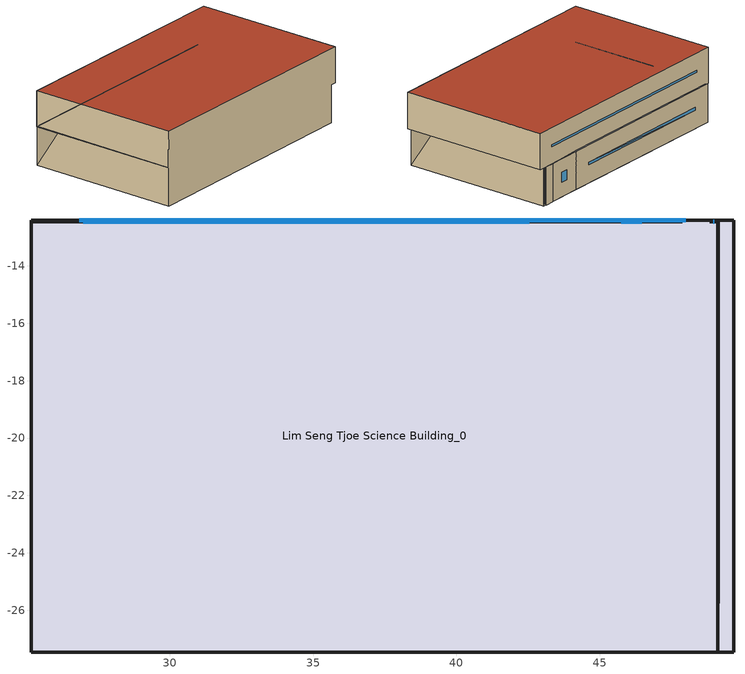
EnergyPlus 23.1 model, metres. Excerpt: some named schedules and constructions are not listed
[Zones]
Lim Seng Tjoe Science Building_0
 floor outside (90.1-2019 Nonresidential CZ 0 Exterior Floor (Mass)): 48.83,-12.4,4.33 49.66,-12.4,4.33 49.66,-27.46,4.33 49.12,-27.46,4.33 48.83,-12.46,4.4; 25.18,-12.46 47.86,-12.46 47.86,-12.4 48.82,-12.4 48.82,-12.46 49.11,-12.46 49.11,-27.46 25.18,-27.46 z0.6; 25.19,-12.46,4.45 25.18,-27.46,4.38 25.18,-12.4,4.38 48.83,-12.4,4.33 47.87,-12.4,4.34 44.33,-12.46,4.41
 wall outside (90.1-2019 Nonresidential CZ 0 Exterior Wall (Mass)): 25.18,-12.4 25.18,-27.46 z4.38:7.93; 49.66,-27.46,4.33 49.66,-12.4,4.33 49.67,-12.4,7.88 49.67,-27.46,7.88; 49.66,-12.4,4.33 25.18,-12.4,4.38 25.18,-12.4,7.93 49.67,-12.4,7.88; 44.32,-12.46,0.6 25.18,-12.46,0.6 25.19,-12.46,4.45 44.33,-12.46,4.41; 47.86,-12.46,0.6 44.32,-12.46,0.6 44.33,-12.46,4.41 47.87,-12.46,4.4; 47.86,-12.4,0.6 47.86,-12.46,0.6 47.87,-12.46,4.4; 48.82,-12.4,0.6 47.86,-12.4,0.6 47.87,-12.4,4.34 48.83,-12.4,4.33; 48.82,-12.46,0.6 48.82,-12.4,0.6 48.83,-12.4,4.33; 49.11,-12.46,0.6 48.82,-12.46,0.6 48.83,-12.46,4.4 49.12,-12.46,4.4; 49.11,-27.46,0.6 49.11,-12.46,0.6 49.12,-12.46,4.4 49.12,-24.08,5.81; 25.18,-12.46,0.6 25.18,-27.46,0.6 25.19,-27.46,4.38 25.19,-15.74,5.85; 25.18,-27.46,0.6 49.11,-27.46,0.6 49.12,-27.46,4.33 49.66,-27.46,4.33 49.67,-27.46,7.88 25.18,-27.46,7.93 25.18,-27.46,4.38 25.19,-27.46,4.38
 window (DoublePaneLoEe2): 46.45,-12.46 45.75,-12.46 z2.02:2.98; 47.99,-12.4,6.01 26.85,-12.4,6.05 26.85,-12.4,6.26 47.99,-12.4,6.21; 42.53,-12.46,2.61 26.98,-12.46,2.4 26.98,-12.46,2.65; 42.53,-12.46,2.4 26.98,-12.46,2.4 42.53,-12.46,2.61; 48.97,-12.46,0.74 48.96,-12.46,0.74 48.97,-12.46,4.26 48.98,-12.46,4.26
 roof outside (90.1-2019 Nonresidential CZ 0 Exterior Roof (Mass)): 49.67,-27.46,7.88 49.67,-12.4,7.88 25.18,-12.4,7.93 25.18,-27.46,7.93
[Schedule:Day:Hourly]
4154c431-9968-4083-9f16-63208e6c2e1e: Fraction, 0, 1, 1, 1, 1, 1, 1, 0, 0, 0, 1, 1, 1, 1, 1, 1, 1, 1, 0, 0, 0, 0, 0, 0
be1a6049-bedf-442a-be83-53152a57227c: Fraction, 1, 0, 1, 1, 1, 1, 1, 1, 0, 0, 0, 1, 1, 1, 1, 1, 0, 0, 0, 0, 0, 0, 0, 0
076d0379-917d-4633-8269-473604153793: Fraction, 0, 1, 1, 1, 1, 1, 1, 1, 0, 0, 1, 0, 0, 0, 1, 0, 0, 0, 0, 0, 1, 1, 1, 1
409a3d11-b410-4eaf-a7bc-2e3acf16af7d: Fraction, 1, 1, 1, 0, 1, 0, 0, 0, 0, 0, 0, 0, 1, 1, 1, 1, 0, 1, 0, 0, 0, 0, 0, 0
ac454c5d-fd85-42c2-8cc9-60b5f511aef5: Fraction, 0, 0, 0, 0, 0, 0, 1, 1, 0, 0, 0, 1, 1, 0, 0, 0, 0, 0, 0, 0, 0, 0, 0, 0
7d78909c-e53f-4906-8ca6-b565267605b3: Fraction, 0, 1, 1, 1, 1, 1, 0, 1, 1, 1, 1, 0, 0, 0, 0, 0, 0, 0, 0, 0, 0, 0, 0, 0
[Schedule:Week:Daily]
CoolAvail_Lim Seng Tjoe Science Building_0_33: be1a6049-bedf-442a-be83-53152a57227c, 076d0379-917d-4633-8269-473604153793, 409a3d11-b410-4eaf-a7bc-2e3acf16af7d, ac454c5d-fd85-42c2-8cc9-60b5f511aef5, 7d78909c-e53f-4906-8ca6-b565267605b3, 4154c431-9968-4083-9f16-63208e6c2e1e, 377d78f2-5d09-4519-a344-437b632bed66, be1a6049-bedf-442a-be83-53152a57227c, be1a6049-bedf-442a-be83-53152a57227c, be1a6049-bedf-442a-be83-53152a57227c, be1a6049-bedf-442a-be83-53152a57227c, be1a6049-bedf-442a-be83-53152a57227c
CoolAvail_Lim Seng Tjoe Science Building_0_34: 5097289a-9b90-470f-9506-9f8db621335a, 5b83a332-bd98-4418-9243-8480b680c4e6, 17186538-40dc-40c7-be5b-dce9fccc1a2d, be60a22e-7479-471c-ae20-3dd4a72f1ad0, 4d680001-bd8f-4351-8925-7c9081209381, d3647aba-4da1-4cee-b467-a17b983f6710, 0bcd91ba-023f-4450-bb2b-5034a88bc3c8, 5097289a-9b90-470f-9506-9f8db621335a, 5097289a-9b90-470f-9506-9f8db621335a, 5097289a-9b90-470f-9506-9f8db621335a, 5097289a-9b90-470f-9506-9f8db621335a, 5097289a-9b90-470f-9506-9f8db621335a
CoolAvail_Lim Seng Tjoe Science Building_0_35: 4a3cfe6c-efb7-4263-afd7-efa0888e3e13, 51d1d6af-ace6-420c-926c-02e05aef9157, d480fcd2-4c6f-4724-b094-791e3ef46416, c5106dfe-0fdd-4114-9c22-23635c5a0bc1, 0cef9d86-fc90-41cf-8de7-f64ac36ddb1f, 4811cc2f-c6a1-4751-b035-aa4acd5e86f5, b44047f1-d26a-42fa-acd5-2dfea33ce6f2, 4a3cfe6c-efb7-4263-afd7-efa0888e3e13, 4a3cfe6c-efb7-4263-afd7-efa0888e3e13, 4a3cfe6c-efb7-4263-afd7-efa0888e3e13, 4a3cfe6c-efb7-4263-afd7-efa0888e3e13, 4a3cfe6c-efb7-4263-afd7-efa0888e3e13
CoolAvail_Lim Seng Tjoe Science Building_0_36: 2e2c6fed-5e98-4891-8cab-87e7735b1251, f9bb8736-e754-400e-b895-b7910eba2c6f, 3beb0f84-53ec-4449-b230-c526b70869ad, bbe9afcc-3277-4f14-9468-788d2c3be204, 0928ea62-8780-452c-a47b-7a24ab32822f, 22bcc31a-dd5f-4bdd-9067-13456defcbdb, 90e1612c-9587-4ab8-9181-f0fbd7b6de84, 2e2c6fed-5e98-4891-8cab-87e7735b1251, 2e2c6fed-5e98-4891-8cab-87e7735b1251, 2e2c6fed-5e98-4891-8cab-87e7735b1251, 2e2c6fed-5e98-4891-8cab-87e7735b1251, 2e2c6fed-5e98-4891-8cab-87e7735b1251
CoolAvail_Lim Seng Tjoe Science Building_0_37: 80347df9-2b2b-4f83-950c-d1be5caac355, c8c510b3-718f-48e5-bc24-04f96d00cc81, 5a498803-f3ad-4e34-9854-469d8e7d0261, 0fda030d-0d1b-440f-b31c-677dd3039e29, 0cbcbe32-22ab-424c-964d-894478245b76, db2d7c61-ff03-4749-8f1e-46beebeba116, b26697d4-6714-46b1-a1d5-6c8478bc4c31, 80347df9-2b2b-4f83-950c-d1be5caac355, 80347df9-2b2b-4f83-950c-d1be5caac355, 80347df9-2b2b-4f83-950c-d1be5caac355, 80347df9-2b2b-4f83-950c-d1be5caac355, 80347df9-2b2b-4f83-950c-d1be5caac355
CoolAvail_Lim Seng Tjoe Science Building_0_38: c390d962-3d32-449d-8b24-7656e37fabf8, 53ba1a2a-c262-4d49-889f-75bde9d4504f, 2e2c6fed-5e98-4891-8cab-87e7735b1251, 74fba075-5ace-4225-8baa-32a78e98ccc2, fd409b21-f27f-43a0-ab28-00c4a8791144, 64b5704d-3585-40ba-afb0-e4e214f8a946, 860b2eab-9d88-4e55-9090-cb8fcec63cb5, c390d962-3d32-449d-8b24-7656e37fabf8, c390d962-3d32-449d-8b24-7656e37fabf8, c390d962-3d32-449d-8b24-7656e37fabf8, c390d962-3d32-449d-8b24-7656e37fabf8, c390d962-3d32-449d-8b24-7656e37fabf8
CoolAvail_Lim Seng Tjoe Science Building_0_39: 884bbbc9-5024-4a60-8b7b-b5e92f9859eb, edc11a25-ddf0-4475-b4e5-3c6f7e193de8, eddf13eb-35b5-4b19-8534-41f9c67d5627, 9db02e50-90ba-40d7-a51b-a373d2664e88, f59b005a-80c0-415c-b728-18b4721157dd, 2b29e6fa-dcbf-454d-bc37-fa7bebb99eaf, 80347df9-2b2b-4f83-950c-d1be5caac355, 884bbbc9-5024-4a60-8b7b-b5e92f9859eb, 884bbbc9-5024-4a60-8b7b-b5e92f9859eb, 884bbbc9-5024-4a60-8b7b-b5e92f9859eb, 884bbbc9-5024-4a60-8b7b-b5e92f9859eb, 884bbbc9-5024-4a60-8b7b-b5e92f9859eb
CoolAvail_Lim Seng Tjoe Science Building_0_40: ed730b34-4d0d-412d-b0c2-590c3fc8bf4b, 9edb6e02-8a0b-414f-a0eb-1eaaaa726e40, 063bb91c-87a7-4284-b715-67655e9e9ba1, aaefd44f-6425-4ac9-aeaa-b6e4bc93adf5, 2b407d79-c5e2-4868-8c94-db56c7978a49, 23c8885e-9e42-4912-a087-0774d3ac02c0, b4374699-b8ff-4c6a-8987-785df048858b, ed730b34-4d0d-412d-b0c2-590c3fc8bf4b, ed730b34-4d0d-412d-b0c2-590c3fc8bf4b, ed730b34-4d0d-412d-b0c2-590c3fc8bf4b, ed730b34-4d0d-412d-b0c2-590c3fc8bf4b, ed730b34-4d0d-412d-b0c2-590c3fc8bf4b
CoolAvail_Lim Seng Tjoe Science Building_0_41: 05627044-c68b-41c0-82c0-8e2a1d58f80d, 046d1088-ebe6-4b5d-9ac6-4d92dac59e28, c42720f8-df3e-4812-81e7-d7f6d7fbb91f, ef4b40a1-38d0-48d5-8b04-2d9054f374f6, 89f89a46-ec44-4d4a-be54-914261dccbeb, bed88da0-c20f-455a-83b7-df2b680ad883, 38b291b9-c15b-49b1-b0c7-781425d7e8c9, 05627044-c68b-41c0-82c0-8e2a1d58f80d, 05627044-c68b-41c0-82c0-8e2a1d58f80d, 05627044-c68b-41c0-82c0-8e2a1d58f80d, 05627044-c68b-41c0-82c0-8e2a1d58f80d, 05627044-c68b-41c0-82c0-8e2a1d58f80d
CoolAvail_Lim Seng Tjoe Science Building_0_42: c079730d-e659-4c24-876e-9a41386ba97a, 19a1963d-b5ce-435d-8f8b-3d6513792dc9, 630974b4-b863-4153-8c1f-9e897a3d81dc, 69e54d42-5022-483e-ba00-11701af891ed, 8da2de1a-6dac-4425-9557-1b11e4a047f2, 0f52be37-350a-4e7b-aa88-844836ab9889, 1c5d4d89-d5a6-4eed-b967-1f2ddd9a6a45, c079730d-e659-4c24-876e-9a41386ba97a, c079730d-e659-4c24-876e-9a41386ba97a, c079730d-e659-4c24-876e-9a41386ba97a, c079730d-e659-4c24-876e-9a41386ba97a, c079730d-e659-4c24-876e-9a41386ba97a
CoolAvail_Lim Seng Tjoe Science Building_0_43: 03faf048-eb76-48b3-b904-2205f97b13da, d3246744-75d0-4095-901c-b1328638d741, 034130b8-975e-4729-91f5-16a917d79482, 4942768b-4b9b-4bec-8eb1-cad97eb77857, 3ff09723-862e-4132-addd-26fd1ede6c63, b080be24-0f51-4076-88bc-1eceb95940c1, 08a24a10-8053-4441-af0a-2f988a6b21a9, 03faf048-eb76-48b3-b904-2205f97b13da, 03faf048-eb76-48b3-b904-2205f97b13da, 03faf048-eb76-48b3-b904-2205f97b13da, 03faf048-eb76-48b3-b904-2205f97b13da, 03faf048-eb76-48b3-b904-2205f97b13da
CoolAvail_Lim Seng Tjoe Science Building_0_44: 015cdfe4-c9ee-498a-bfc3-e032bedbf69c, de5310c2-b847-40a4-9655-a5a12b7d32ac, a825359e-4d2c-43fa-a86e-b2f5f2121c41, c11171df-13cf-4d88-b4b0-fbb7113f40f4, 1c8e1644-01aa-4f6c-9267-bfd949efe239, 92464139-63f5-4ef1-9159-128d1003b153, 1172435f-5f68-4d36-a893-7bba2e766439, 015cdfe4-c9ee-498a-bfc3-e032bedbf69c, 015cdfe4-c9ee-498a-bfc3-e032bedbf69c, 015cdfe4-c9ee-498a-bfc3-e032bedbf69c, 015cdfe4-c9ee-498a-bfc3-e032bedbf69c, 015cdfe4-c9ee-498a-bfc3-e032bedbf69c
CoolAvail_Lim Seng Tjoe Science Building_0_45: 9d0b7d53-b046-480c-9d0c-d1eac8c2344a, 6ba2a46a-75e3-4360-90ec-2a2812e5e379, 7eb410fe-2e59-4434-b5c8-13462ef88331, c5f0e018-7ee9-4d63-96ba-7f340d72657e, eddf13eb-35b5-4b19-8534-41f9c67d5627, eb7647c7-af38-4f8c-a840-93c7d76c5edb, 9d0b7d53-b046-480c-9d0c-d1eac8c2344a, 9d0b7d53-b046-480c-9d0c-d1eac8c2344a, 9d0b7d53-b046-480c-9d0c-d1eac8c2344a, 9d0b7d53-b046-480c-9d0c-d1eac8c2344a, 9d0b7d53-b046-480c-9d0c-d1eac8c2344a, 9d0b7d53-b046-480c-9d0c-d1eac8c2344a
CoolAvail_Lim Seng Tjoe Science Building_0_46: 1b23dec7-b282-413b-8052-c5270cc1fcfe, 19a1963d-b5ce-435d-8f8b-3d6513792dc9, 36e5207e-57e6-457a-aa77-925090009699, 4fb2c731-309b-4de3-8746-0645519394eb, fc3dd017-9f8d-4637-9252-64d74194d8b9, ffe11528-a608-48ee-bd2a-09575a801644, 69b77cd5-8c04-4492-a08f-a54a515e9fd2, 1b23dec7-b282-413b-8052-c5270cc1fcfe, 1b23dec7-b282-413b-8052-c5270cc1fcfe, 1b23dec7-b282-413b-8052-c5270cc1fcfe, 1b23dec7-b282-413b-8052-c5270cc1fcfe, 1b23dec7-b282-413b-8052-c5270cc1fcfe
CoolAvail_Lim Seng Tjoe Science Building_0_47: 5775ab15-921c-4917-9872-4f010a3bcd70, 9b32969c-60be-4e03-8c0a-58e0fd0d4169, 6e05c04a-5f5c-49c6-b7dd-86793e154a81, 891380c4-b03c-41c2-8e62-fdb46980ecde, 3744f885-f862-412b-acf2-6869a7edf79d, c295c813-4594-4ad0-8993-32402559980d, 8dd025f3-02ee-4f78-833c-92c062b96f1b, 5775ab15-921c-4917-9872-4f010a3bcd70, 5775ab15-921c-4917-9872-4f010a3bcd70, 5775ab15-921c-4917-9872-4f010a3bcd70, 5775ab15-921c-4917-9872-4f010a3bcd70, 5775ab15-921c-4917-9872-4f010a3bcd70
CoolAvail_Lim Seng Tjoe Science Building_0_48: 384685d7-4ad7-43e8-ba19-ba09129c1b5d, 074fbace-489c-449d-9ebd-cacd0637bc9e, 8bad3316-84c6-495d-a177-dddaa01c941a, 23c882f0-c36f-490b-bfbb-eac9c60b8dbf, 69c972cc-cde9-4b96-98b2-5de2ac1a1c98, e9bf9583-b1ee-41e6-978d-0d5836bf76df, caf7e93c-60b6-4ccc-81c0-493dbae0f919, 384685d7-4ad7-43e8-ba19-ba09129c1b5d, 384685d7-4ad7-43e8-ba19-ba09129c1b5d, 384685d7-4ad7-43e8-ba19-ba09129c1b5d, 384685d7-4ad7-43e8-ba19-ba09129c1b5d, 384685d7-4ad7-43e8-ba19-ba09129c1b5d
CoolAvail_Lim Seng Tjoe Science Building_0_49: 7ae02ce7-1f48-495a-ab87-c9846a5e9e8f, 603b34c6-cb43-4a87-8540-47267fd5a2d6, b6bca870-948b-41d0-b5ad-77033cb73a9f, 4eedf362-60fe-4fb9-9199-68752c29bc77, 89f0368c-f301-4e6f-b765-8884fe4e3caa, e58391fc-73e0-4cf1-a811-8bb457a8f22e, 67a7e6b9-aadb-4804-89cb-0c930ded651f, 7ae02ce7-1f48-495a-ab87-c9846a5e9e8f, 7ae02ce7-1f48-495a-ab87-c9846a5e9e8f, 7ae02ce7-1f48-495a-ab87-c9846a5e9e8f, 7ae02ce7-1f48-495a-ab87-c9846a5e9e8f, 7ae02ce7-1f48-495a-ab87-c9846a5e9e8f
CoolAvail_Lim Seng Tjoe Science Building_0_50: b63fc038-eec3-4df1-8453-d69df0cc6880, 063bb91c-87a7-4284-b715-67655e9e9ba1, 19647ab2-d7ff-4668-9a39-65ce1e6d869b, 4ce943a4-b29a-4ce5-9167-a4608b19fdc9, 3b602116-943b-4f6b-a09b-ee259902cff5, 7dcdae33-874e-485e-a0da-e4ea2725e724, 815cf848-0bd8-4f5e-8b55-e3afed7baef6, b63fc038-eec3-4df1-8453-d69df0cc6880, b63fc038-eec3-4df1-8453-d69df0cc6880, b63fc038-eec3-4df1-8453-d69df0cc6880, b63fc038-eec3-4df1-8453-d69df0cc6880, b63fc038-eec3-4df1-8453-d69df0cc6880
CoolAvail_Lim Seng Tjoe Science Building_0_51: 06802a02-57e6-4bea-8051-7d5b7a5f1297, 02fdb0a1-1dd3-483d-ad16-15c0d04007ae, a5013c00-d48d-474f-b34a-32f61ffbde12, 4ea0fb06-5c1b-4b88-8db9-c77bd81bc662, e6329f63-3242-49c6-a6e1-71234b273e4c, 6b3d52b4-4146-4b73-8f5a-9f9d91a4f66c, 34e99565-6f9a-43d2-bb6f-f3c28a5d63ab, 06802a02-57e6-4bea-8051-7d5b7a5f1297, 06802a02-57e6-4bea-8051-7d5b7a5f1297, 06802a02-57e6-4bea-8051-7d5b7a5f1297, 06802a02-57e6-4bea-8051-7d5b7a5f1297, 06802a02-57e6-4bea-8051-7d5b7a5f1297
CoolAvail_Lim Seng Tjoe Science Building_0_52: 5e43b28e-db7d-401f-8cab-1ed0b0bfbdd6, 5e43b28e-db7d-401f-8cab-1ed0b0bfbdd6, 5e43b28e-db7d-401f-8cab-1ed0b0bfbdd6, 5e43b28e-db7d-401f-8cab-1ed0b0bfbdd6, 5e43b28e-db7d-401f-8cab-1ed0b0bfbdd6, 5e43b28e-db7d-401f-8cab-1ed0b0bfbdd6, 5e43b28e-db7d-401f-8cab-1ed0b0bfbdd6, 5e43b28e-db7d-401f-8cab-1ed0b0bfbdd6, 5e43b28e-db7d-401f-8cab-1ed0b0bfbdd6, 5e43b28e-db7d-401f-8cab-1ed0b0bfbdd6, 5e43b28e-db7d-401f-8cab-1ed0b0bfbdd6, 5e43b28e-db7d-401f-8cab-1ed0b0bfbdd6
NatVentAvail_Lim Seng Tjoe Science Building_0_2: 9a49dfd7-b6dc-4701-803c-0d8ff6d2bd0f, 691ce0f8-6d1b-4674-848f-9d5a8b48e4cb, c89efafa-5af2-4313-b2f5-1fc26b3196ff, a7141ffd-acb5-44ec-9942-cc527696cc2b, 8b79b729-61b7-4fa2-b7a6-a0c69c84a3da, c7361cca-a6d4-456b-85f2-63d6a87f1e87, dd29280b-2675-4929-8a0e-a3517f4688fa, 9a49dfd7-b6dc-4701-803c-0d8ff6d2bd0f, 9a49dfd7-b6dc-4701-803c-0d8ff6d2bd0f, 9a49dfd7-b6dc-4701-803c-0d8ff6d2bd0f, 9a49dfd7-b6dc-4701-803c-0d8ff6d2bd0f, 9a49dfd7-b6dc-4701-803c-0d8ff6d2bd0f
NatVentAvail_Lim Seng Tjoe Science Building_0_3: 0a906bb6-4ae8-41fe-ad83-8b4688326117, 2d252cf4-1fbc-42ac-8097-7b53488c7ee0, f6246d61-0d70-47c4-854e-808ffd3cbc28, 47f402b5-2a9b-42ae-8817-8fa17ed68a30, 45d4dbc2-229d-40fc-b79d-4efd92b64abf, 220fd884-3b50-4342-aadf-1185c563631d, 54ca80d4-599d-4345-8932-63c2e0836de4, 0a906bb6-4ae8-41fe-ad83-8b4688326117, 0a906bb6-4ae8-41fe-ad83-8b4688326117, 0a906bb6-4ae8-41fe-ad83-8b4688326117, 0a906bb6-4ae8-41fe-ad83-8b4688326117, 0a906bb6-4ae8-41fe-ad83-8b4688326117
NatVentAvail_Lim Seng Tjoe Science Building_0_4: 4f99d33c-f867-491c-a297-a8bfa8c0972a, 89c66d2e-db1c-43b8-b0cb-b497c5845603, 35c1fff5-ed13-41fb-80df-4840b9d795db, ae3ee205-1165-4fc3-9d4a-0e05d29f4075, 2003c9b7-ce6c-4c39-9ccc-cb2ad63a13c3, 0db23f0a-ba81-41af-98d3-beded3460c84, 89c66d2e-db1c-43b8-b0cb-b497c5845603, 4f99d33c-f867-491c-a297-a8bfa8c0972a, 4f99d33c-f867-491c-a297-a8bfa8c0972a, 4f99d33c-f867-491c-a297-a8bfa8c0972a, 4f99d33c-f867-491c-a297-a8bfa8c0972a, 4f99d33c-f867-491c-a297-a8bfa8c0972a
NatVentAvail_Lim Seng Tjoe Science Building_0_5: 8bff6ecd-278b-4ab9-baf5-81bba45a7b66, 294b8c7a-2262-4e71-9906-9fe12b988f14, 6348637c-2200-40c7-be5f-5b9fc90af334, 4b09db00-f42a-45d7-95a0-b2437a9533e6, f877115b-00b5-4d3c-b402-879ef837e5d0, 2643331b-2279-436b-a83a-0635e69a0ba3, 5c5a3f8e-0426-4dc3-8dbc-f06289f71d1a, 8bff6ecd-278b-4ab9-baf5-81bba45a7b66, 8bff6ecd-278b-4ab9-baf5-81bba45a7b66, 8bff6ecd-278b-4ab9-baf5-81bba45a7b66, 8bff6ecd-278b-4ab9-baf5-81bba45a7b66, 8bff6ecd-278b-4ab9-baf5-81bba45a7b66
NatVentAvail_Lim Seng Tjoe Science Building_0_6: fdb6d92a-21ee-4974-a483-4e31617524fc, 17186538-40dc-40c7-be5b-dce9fccc1a2d, a55c3439-043f-4a13-a196-1425b1a50576, 785392dc-53e8-4ad0-ad09-98fc3dc9f1ab, 76a27b55-4c67-4500-8267-909b4288f2b9, d47d3051-7d51-4347-b3dc-e72480302f0b, 597ec1d8-7a12-4566-861c-346ff1115154, fdb6d92a-21ee-4974-a483-4e31617524fc, fdb6d92a-21ee-4974-a483-4e31617524fc, fdb6d92a-21ee-4974-a483-4e31617524fc, fdb6d92a-21ee-4974-a483-4e31617524fc, fdb6d92a-21ee-4974-a483-4e31617524fc
NatVentAvail_Lim Seng Tjoe Science Building_0_7: 90afea91-adbe-41ad-b431-f4bf58766c60, cc1e40fe-674f-410c-a311-58927ab2f1fe, e82620bf-37e6-479c-8c5e-78c6ec4d5194, e0e6f939-fd38-49f7-be69-097abd8b9865, 7ffca542-5b63-486a-84dc-f92d40ef612a, 1efa5dcb-4069-4786-ad0b-6946f5e11ec2, 15824102-02dd-419e-8fd0-1e75abd89817, 90afea91-adbe-41ad-b431-f4bf58766c60, 90afea91-adbe-41ad-b431-f4bf58766c60, 90afea91-adbe-41ad-b431-f4bf58766c60, 90afea91-adbe-41ad-b431-f4bf58766c60, 90afea91-adbe-41ad-b431-f4bf58766c60
NatVentAvail_Lim Seng Tjoe Science Building_0_8: 5e5ea9a7-0e33-49ac-b9f7-86471d9d80df, cc171963-2727-42df-9a23-6603995ee966, 52aa116e-5a9c-4a5b-838b-60c4a5797665, 8206066e-c084-4682-8052-8949231c5dbc, 919e0f04-6b06-4794-b771-5adca01f05ec, 09c44316-6351-4748-b4a7-5d8a78d0706c, 440db9de-832e-4cfe-9891-7572b32955e7, 5e5ea9a7-0e33-49ac-b9f7-86471d9d80df, 5e5ea9a7-0e33-49ac-b9f7-86471d9d80df, 5e5ea9a7-0e33-49ac-b9f7-86471d9d80df, 5e5ea9a7-0e33-49ac-b9f7-86471d9d80df, 5e5ea9a7-0e33-49ac-b9f7-86471d9d80df
NatVentAvail_Lim Seng Tjoe Science Building_0_9: 931e1542-a83b-4e49-8ada-0c30c231ca04, 75e86e6b-2e9a-42f6-9654-ca2878ecea98, 440db9de-832e-4cfe-9891-7572b32955e7, 6ce64d21-0962-4f75-ad3e-844da6e28c84, bfaecd08-4727-4dcb-8cca-1b15e64cfc1f, e4ffe992-8fc9-46ed-ad7b-a60ab2e7ee2b, bded71f0-2fe2-430c-b3c6-1edb08e31e90, 931e1542-a83b-4e49-8ada-0c30c231ca04, 931e1542-a83b-4e49-8ada-0c30c231ca04, 931e1542-a83b-4e49-8ada-0c30c231ca04, 931e1542-a83b-4e49-8ada-0c30c231ca04, 931e1542-a83b-4e49-8ada-0c30c231ca04
NatVentAvail_Lim Seng Tjoe Science Building_0_10: 53a36bcd-58c1-4430-bd1b-d382227177a8, 440db9de-832e-4cfe-9891-7572b32955e7, 28d5ccba-8045-4d18-9d6f-6e0cadd44a01, 68700c75-7529-4b59-93ec-b7a00d62ae31, e4c4ea03-dfc7-4331-9d41-aa95a3907203, 13fc3324-f78d-4406-a0f3-b85a683d75f1, 0bc5f9b8-8456-4dfa-9e3e-fbb2f5b5f264, 53a36bcd-58c1-4430-bd1b-d382227177a8, 53a36bcd-58c1-4430-bd1b-d382227177a8, 53a36bcd-58c1-4430-bd1b-d382227177a8, 53a36bcd-58c1-4430-bd1b-d382227177a8, 53a36bcd-58c1-4430-bd1b-d382227177a8
NatVentAvail_Lim Seng Tjoe Science Building_0_11: 440db9de-832e-4cfe-9891-7572b32955e7, 96600535-2df3-4efb-9992-679d7b8e9b4f, e08466bd-09cf-495c-a714-d6a61c34d19d, b39d7621-b884-407e-a8fd-15d5b1a78adf, 7be9d97f-3985-4e39-9947-a2a4c2999b91, 8be5c518-b274-4345-8a05-c7981b8babf1, 276c34fd-eb5b-4818-9d35-a9d035bd91e4, 440db9de-832e-4cfe-9891-7572b32955e7, 440db9de-832e-4cfe-9891-7572b32955e7, 440db9de-832e-4cfe-9891-7572b32955e7, 440db9de-832e-4cfe-9891-7572b32955e7, 440db9de-832e-4cfe-9891-7572b32955e7
NatVentAvail_Lim Seng Tjoe Science Building_0_12: 6140e79f-e941-4c62-b077-f6bb01a2d68b, a365dcfb-51c2-4945-a43e-496bd811943a, 9ae31f2a-0853-497b-b457-adc88c94e371, bad803bc-dcd2-4283-9905-56b4823fb399, 25c337c0-49ea-49e5-be55-b6eac8d416af, 2b9197fc-221f-44e2-b9f7-28e9f0820084, a7dccc8e-b9ae-4b0e-9d1f-d4b04fb091ca, 6140e79f-e941-4c62-b077-f6bb01a2d68b, 6140e79f-e941-4c62-b077-f6bb01a2d68b, 6140e79f-e941-4c62-b077-f6bb01a2d68b, 6140e79f-e941-4c62-b077-f6bb01a2d68b, 6140e79f-e941-4c62-b077-f6bb01a2d68b
NatVentAvail_Lim Seng Tjoe Science Building_0_13: 6fb6d58b-fbf4-43e3-875c-d3159ad5e6c9, 7a080f52-15bb-4055-8750-05710da2349a, 33e0bc61-8ea2-4abf-a95a-61517170dc37, f33140be-5015-452e-a389-6c81e2a6cb86, 43fddae0-13a2-4d42-ac06-d14f194b6c24, c6950253-8ba1-4ecc-b69c-7852fc5797ca, 19b77f53-2361-4c64-91b7-0b4b2ce26f41, 6fb6d58b-fbf4-43e3-875c-d3159ad5e6c9, 6fb6d58b-fbf4-43e3-875c-d3159ad5e6c9, 6fb6d58b-fbf4-43e3-875c-d3159ad5e6c9, 6fb6d58b-fbf4-43e3-875c-d3159ad5e6c9, 6fb6d58b-fbf4-43e3-875c-d3159ad5e6c9
NatVentAvail_Lim Seng Tjoe Science Building_0_14: a218d53d-6852-4783-bf06-52b482161375, 56d0275b-79e9-42e8-8f8e-06a5b25c8b47, 0f8cf199-cfdc-4aa2-bccb-f7cf0786ca3c, 5f35f88a-63c9-479f-8ede-3e62cd92d64c, 0d0a334b-e177-45d2-b43f-94098bfa2447, 3ffd166f-d354-4a97-b51a-9edde28ee0f6, cc8002ee-e800-4c63-b133-a8299b910197, a218d53d-6852-4783-bf06-52b482161375, a218d53d-6852-4783-bf06-52b482161375, a218d53d-6852-4783-bf06-52b482161375, a218d53d-6852-4783-bf06-52b482161375, a218d53d-6852-4783-bf06-52b482161375
NatVentAvail_Lim Seng Tjoe Science Building_0_15: b7bbe0ca-237b-4456-ba9e-c28efcd875f2, 1b951b99-8bb7-40be-bc1c-3a6b12956b2d, 4f8a5b6b-bd66-4fe9-a151-86492775a2e4, 19647ab2-d7ff-4668-9a39-65ce1e6d869b, 6445ceeb-ac58-40fd-b65e-14a91abb5450, aa0908f3-9acf-47c1-84ec-dbb25845c21f, 61e78437-149e-401e-bce5-71375d58b980, b7bbe0ca-237b-4456-ba9e-c28efcd875f2, b7bbe0ca-237b-4456-ba9e-c28efcd875f2, b7bbe0ca-237b-4456-ba9e-c28efcd875f2, b7bbe0ca-237b-4456-ba9e-c28efcd875f2, b7bbe0ca-237b-4456-ba9e-c28efcd875f2
NatVentAvail_Lim Seng Tjoe Science Building_0_16: ce3dd1ab-c0c7-4e1f-9fe2-0ce0937f25c4, b3b31508-4c57-4179-aaf2-27cf3efb8a48, 3b2dee4f-e88a-45bd-9a04-b19c541e71ea, 2f3442c1-52ee-4488-b702-6e0d887ecc79, f9ee44d2-958d-4363-97d9-a0dc8e078bea, efd13957-bf2a-4d63-9170-729d58c37cfe, 7cf5e0ab-2854-4b49-9a18-a69abe7ef4af, ce3dd1ab-c0c7-4e1f-9fe2-0ce0937f25c4, ce3dd1ab-c0c7-4e1f-9fe2-0ce0937f25c4, ce3dd1ab-c0c7-4e1f-9fe2-0ce0937f25c4, ce3dd1ab-c0c7-4e1f-9fe2-0ce0937f25c4, ce3dd1ab-c0c7-4e1f-9fe2-0ce0937f25c4
NatVentAvail_Lim Seng Tjoe Science Building_0_17: 68093ae6-7ec5-4559-b562-4effa7df5a4e, 1bec9dbd-9770-4bc6-8915-9e387ea0b2ab, c27479d7-afa9-4334-aeca-84c51380985d, 83543ed9-dc28-407d-8f54-e8d7fe3a215e, b8da319f-b22f-4c07-957d-02ef2ef79bee, f57cd777-7b65-4353-a662-0c41634d0830, 54e83994-153b-4ef1-a9b6-4deeac25a4ee, 68093ae6-7ec5-4559-b562-4effa7df5a4e, 68093ae6-7ec5-4559-b562-4effa7df5a4e, 68093ae6-7ec5-4559-b562-4effa7df5a4e, 68093ae6-7ec5-4559-b562-4effa7df5a4e, 68093ae6-7ec5-4559-b562-4effa7df5a4e
NatVentAvail_Lim Seng Tjoe Science Building_0_18: ffd31b95-fd17-4f57-8f90-b9529fc94b11, 29c00191-ba5f-46c8-bf33-eb356cc61253, ea6e4011-fcf6-4e29-a9f6-a4016654faf3, ffd31b95-fd17-4f57-8f90-b9529fc94b11, 2c130fe2-1f51-4a9f-8733-7070d9ae7459, 6e668724-f7a0-4cc2-9ebe-5e03fd5f25d2, d773ad0d-41ac-436f-aa4e-7138e37bc07d, ffd31b95-fd17-4f57-8f90-b9529fc94b11, ffd31b95-fd17-4f57-8f90-b9529fc94b11, ffd31b95-fd17-4f57-8f90-b9529fc94b11, ffd31b95-fd17-4f57-8f90-b9529fc94b11, ffd31b95-fd17-4f57-8f90-b9529fc94b11
NatVentAvail_Lim Seng Tjoe Science Building_0_19: 830d8780-31fe-416f-bfb9-02a910418c1e, 5da9986a-c140-463f-8472-a09f9f5455b1, 81c3c0ce-7ea2-41a8-81ae-67e9fe9e0aee, 163e193f-05a8-4f70-970d-626e054b3f59, a6ece72d-2e03-4475-885f-661c5a964907, b3bebaeb-be78-41a7-b3fc-3817f4e92083, 8e48774b-86e3-4eea-a9b1-027b57c7b08c, 830d8780-31fe-416f-bfb9-02a910418c1e, 830d8780-31fe-416f-bfb9-02a910418c1e, 830d8780-31fe-416f-bfb9-02a910418c1e, 830d8780-31fe-416f-bfb9-02a910418c1e, 830d8780-31fe-416f-bfb9-02a910418c1e
NatVentAvail_Lim Seng Tjoe Science Building_0_20: 664af335-bbce-48b8-94bf-b0abb4bf00f7, f227c12b-5108-4f6b-a4c6-45d029563c86, 830d8780-31fe-416f-bfb9-02a910418c1e, e11a5ae9-a1c4-4067-ac6f-999563a32002, 6c38c1c0-986c-4a34-af4d-498d7de642cb, 7b5039b8-d357-4833-a2fa-965d256f4d37, e8cc3204-c02e-49bd-b07a-bdb22420e71f, 664af335-bbce-48b8-94bf-b0abb4bf00f7, 664af335-bbce-48b8-94bf-b0abb4bf00f7, 664af335-bbce-48b8-94bf-b0abb4bf00f7, 664af335-bbce-48b8-94bf-b0abb4bf00f7, 664af335-bbce-48b8-94bf-b0abb4bf00f7
NatVentAvail_Lim Seng Tjoe Science Building_0_21: 382dcbe5-0b74-4357-b9e3-58a3339ecaaa, 294b8c7a-2262-4e71-9906-9fe12b988f14, ebc5e45e-7ce6-420d-87c5-252e5311b1c6, d3246744-75d0-4095-901c-b1328638d741, 438bfe79-ac6f-4853-a14e-c7e1bc7018de, 214ec562-718f-498e-a78a-e0292fd9712d, c4a09e52-52db-4ae3-aed1-0544c6b46a61, 382dcbe5-0b74-4357-b9e3-58a3339ecaaa, 382dcbe5-0b74-4357-b9e3-58a3339ecaaa, 382dcbe5-0b74-4357-b9e3-58a3339ecaaa, 382dcbe5-0b74-4357-b9e3-58a3339ecaaa, 382dcbe5-0b74-4357-b9e3-58a3339ecaaa
NatVentAvail_Lim Seng Tjoe Science Building_0_22: fc3dd017-9f8d-4637-9252-64d74194d8b9, 15896f8c-22a0-4b3b-81c3-c917958482c9, 6d938cdc-800a-4f3d-8884-cb6b0878238a, c99e0545-d380-4a79-8859-ad079296deb2, 925c376d-99e2-4092-a9d1-cbf3256bfd1c, 1b23dec7-b282-413b-8052-c5270cc1fcfe, d8ae7ebc-ec5f-4869-bc1e-8ae123249a83, fc3dd017-9f8d-4637-9252-64d74194d8b9, fc3dd017-9f8d-4637-9252-64d74194d8b9, fc3dd017-9f8d-4637-9252-64d74194d8b9, fc3dd017-9f8d-4637-9252-64d74194d8b9, fc3dd017-9f8d-4637-9252-64d74194d8b9
NatVentAvail_Lim Seng Tjoe Science Building_0_23: 64d74366-b6cf-4f31-8c51-9fe708977dd4, ea4a2277-4efb-48cb-9f90-fcc7a52c4001, 6b7b668d-eda7-4664-81c5-460fbe7258ef, 67e66c44-c54b-4b1f-b018-251a7b51efeb, 624a4d9c-c1ef-4b42-9f92-66cfe7b03e74, 64944232-0f71-436d-baa7-d53610a2a88c, ac357555-23f7-4f05-b0d9-e237f214f63c, 64d74366-b6cf-4f31-8c51-9fe708977dd4, 64d74366-b6cf-4f31-8c51-9fe708977dd4, 64d74366-b6cf-4f31-8c51-9fe708977dd4, 64d74366-b6cf-4f31-8c51-9fe708977dd4, 64d74366-b6cf-4f31-8c51-9fe708977dd4
NatVentAvail_Lim Seng Tjoe Science Building_0_24: 7142c287-0f1f-425c-ad8d-130e7859efce, 92acddfc-19a7-4eef-b1ee-0423054957fe, ced1f564-3140-40c4-a648-afff21a4f2ae, bb2d2bd3-460f-4757-8f22-ef4541b19028, 988b863f-dc5c-4876-95db-e25f9c875d7d, 0dd7647f-84cd-4301-88d5-c2c43aadfe63, 0c7242a1-cf11-4566-9c84-482b64ceeea7, 7142c287-0f1f-425c-ad8d-130e7859efce, 7142c287-0f1f-425c-ad8d-130e7859efce, 7142c287-0f1f-425c-ad8d-130e7859efce, 7142c287-0f1f-425c-ad8d-130e7859efce, 7142c287-0f1f-425c-ad8d-130e7859efce
NatVentAvail_Lim Seng Tjoe Science Building_0_25: 562686cb-361e-49d3-a9dd-4aee1e4fcca0, b23bd1d1-c25f-4990-9a42-7f6646751ffd, 9d0b7d53-b046-480c-9d0c-d1eac8c2344a, 47998bc6-a84e-4443-ac17-e47f187aceb0, 109d946f-b265-4600-931d-d8986cbae916, 0b73fecc-8a4e-498a-a6b8-0d86b990834c, 2993424d-0c87-43ce-8002-2a8bc51eda72, 562686cb-361e-49d3-a9dd-4aee1e4fcca0, 562686cb-361e-49d3-a9dd-4aee1e4fcca0, 562686cb-361e-49d3-a9dd-4aee1e4fcca0, 562686cb-361e-49d3-a9dd-4aee1e4fcca0, 562686cb-361e-49d3-a9dd-4aee1e4fcca0
NatVentAvail_Lim Seng Tjoe Science Building_0_26: cabf54db-6ad9-4ee1-bfe8-abbce529be65, cb340f8c-1e9b-4bac-b89e-2d180d769f0b, 51a01857-dc81-436d-8129-20082eed9896, 60280260-4ec9-43e5-8247-4be0b39d9b28, 5b857c0a-cfba-4219-bdc7-5a31fdb63a5f, 03d458af-6772-4e27-918b-18ec73f7f353, 126e68bc-563b-42e4-b16a-9d9e417643cc, cabf54db-6ad9-4ee1-bfe8-abbce529be65, cabf54db-6ad9-4ee1-bfe8-abbce529be65, cabf54db-6ad9-4ee1-bfe8-abbce529be65, cabf54db-6ad9-4ee1-bfe8-abbce529be65, cabf54db-6ad9-4ee1-bfe8-abbce529be65
NatVentAvail_Lim Seng Tjoe Science Building_0_27: 50765b81-f5f6-4570-beee-d218783c4dd6, 461c3727-4852-4b9c-addd-86c1e01d9473, b256323d-ac0b-4e17-88ee-9388a6dcb230, 23559237-6cdb-45cf-92cc-d15d240973f3, 9f493c51-5bdf-43bd-bb14-e0154da5604a, 69157e01-8151-4e55-9d5e-10eded548b26, b08b92f8-9bcd-4e21-82e0-d1649abfa191, 50765b81-f5f6-4570-beee-d218783c4dd6, 50765b81-f5f6-4570-beee-d218783c4dd6, 50765b81-f5f6-4570-beee-d218783c4dd6, 50765b81-f5f6-4570-beee-d218783c4dd6, 50765b81-f5f6-4570-beee-d218783c4dd6
NatVentAvail_Lim Seng Tjoe Science Building_0_28: 86437298-2b0d-4836-a4b2-7c42ddae2fcb, e98962b5-4f8b-4a08-9647-63f3e801e4e6, 7c3d620b-ca22-43c6-b46e-fb58e59b8fdb, f7e052f5-0e97-4341-9ff3-60629adfc436, 83543ed9-dc28-407d-8f54-e8d7fe3a215e, 0d7f7e85-38c8-4a15-bd7f-e05d327b0887, 382dcbe5-0b74-4357-b9e3-58a3339ecaaa, 86437298-2b0d-4836-a4b2-7c42ddae2fcb, 86437298-2b0d-4836-a4b2-7c42ddae2fcb, 86437298-2b0d-4836-a4b2-7c42ddae2fcb, 86437298-2b0d-4836-a4b2-7c42ddae2fcb, 86437298-2b0d-4836-a4b2-7c42ddae2fcb
NatVentAvail_Lim Seng Tjoe Science Building_0_29: 48b52051-389e-493c-a04a-9afc15c43bfe, 56ceaac8-1a47-4589-921c-3658d79b5306, 9e2ef40c-4710-4d0a-a583-7b8ffa326756, 2898fe84-4bee-4129-86f5-93bf2351afdb, 83543ed9-dc28-407d-8f54-e8d7fe3a215e, 83543ed9-dc28-407d-8f54-e8d7fe3a215e, e28dc4c9-5cdf-4631-b8c9-b0af4ebb14f3, 48b52051-389e-493c-a04a-9afc15c43bfe, 48b52051-389e-493c-a04a-9afc15c43bfe, 48b52051-389e-493c-a04a-9afc15c43bfe, 48b52051-389e-493c-a04a-9afc15c43bfe, 48b52051-389e-493c-a04a-9afc15c43bfe
NatVentAvail_Lim Seng Tjoe Science Building_0_30: 819c415b-726d-4605-a3bd-6a5b9c7555f5, 440db9de-832e-4cfe-9891-7572b32955e7, 31852a7d-5758-4902-aa8e-d86f17335259, e1db8cbc-9b19-466a-9c61-481523dfbaba, c896857f-5619-45b4-935a-3991ac20ce71, ae3808f4-f0a5-400c-9288-e35397a48669, 77e22118-d238-4bb3-8d5d-63e65e2e4ea4, 819c415b-726d-4605-a3bd-6a5b9c7555f5, 819c415b-726d-4605-a3bd-6a5b9c7555f5, 819c415b-726d-4605-a3bd-6a5b9c7555f5, 819c415b-726d-4605-a3bd-6a5b9c7555f5, 819c415b-726d-4605-a3bd-6a5b9c7555f5
NatVentAvail_Lim Seng Tjoe Science Building_0_31: 4b599148-01c3-425a-82f1-013c1743f7d1, e11a5ae9-a1c4-4067-ac6f-999563a32002, 9e2ef40c-4710-4d0a-a583-7b8ffa326756, 69a82039-0853-465e-9a27-618d6f363670, 35d876da-6652-4438-a983-23f9d239126a, bdc52100-1f15-4860-9450-6d335e8cc015, eaab90e2-4a91-4968-a029-2e8fda9d40d9, 4b599148-01c3-425a-82f1-013c1743f7d1, 4b599148-01c3-425a-82f1-013c1743f7d1, 4b599148-01c3-425a-82f1-013c1743f7d1, 4b599148-01c3-425a-82f1-013c1743f7d1, 4b599148-01c3-425a-82f1-013c1743f7d1
NatVentAvail_Lim Seng Tjoe Science Building_0_32: 4b16172a-8e15-4a46-9cea-a793f17d7eaa, 18e37385-afe3-4b00-b92f-572a9b7c4c53, b751219b-2467-41af-98c5-65f6b39fe753, fdb8daf8-8aa0-4ddd-a3d0-e95e1cdd180c, eca7f3ad-b891-4628-a61a-39489461ad0b, 3fb46bd5-80ef-4a4c-8118-c0851695dd3b, cc9aae2f-0c5c-4133-89de-40f09131d6ea, 4b16172a-8e15-4a46-9cea-a793f17d7eaa, 4b16172a-8e15-4a46-9cea-a793f17d7eaa, 4b16172a-8e15-4a46-9cea-a793f17d7eaa, 4b16172a-8e15-4a46-9cea-a793f17d7eaa, 4b16172a-8e15-4a46-9cea-a793f17d7eaa
NatVentAvail_Lim Seng Tjoe Science Building_0_33: c4443db7-9609-42c2-bc9a-aa6992dfd921, 793a58ba-65e6-4d97-ae94-b90b8306bf91, 7eded091-9b36-4156-8f2b-6c46d885dd98, e9c509f1-f184-4ffe-999f-e9fd85f3b0b4, d176c036-f1c9-4d14-8cf1-d4826bb3e02e, ebc5e45e-7ce6-420d-87c5-252e5311b1c6, f14be341-4a9e-4040-bd48-a95126dc63b5, c4443db7-9609-42c2-bc9a-aa6992dfd921, c4443db7-9609-42c2-bc9a-aa6992dfd921, c4443db7-9609-42c2-bc9a-aa6992dfd921, c4443db7-9609-42c2-bc9a-aa6992dfd921, c4443db7-9609-42c2-bc9a-aa6992dfd921
NatVentAvail_Lim Seng Tjoe Science Building_0_34: 2cf85776-d496-47ef-ad92-7a637e5ad261, bd6a4716-c317-449c-87af-2cbdab684ba0, f6a73423-aa42-49e2-adda-7f33e1ee4367, d6999e20-c3bb-4ee6-90d5-1a9ef14542d4, c6b081fc-a503-43ec-bf4b-ba3e12e96275, 60d27b2d-44ed-46ec-b918-2e7baee6be34, 7c34cfed-6fbd-427d-b520-ee053c466787, 2cf85776-d496-47ef-ad92-7a637e5ad261, 2cf85776-d496-47ef-ad92-7a637e5ad261, 2cf85776-d496-47ef-ad92-7a637e5ad261, 2cf85776-d496-47ef-ad92-7a637e5ad261, 2cf85776-d496-47ef-ad92-7a637e5ad261
NatVentAvail_Lim Seng Tjoe Science Building_0_35: 050f3af2-ed6c-4f0a-9690-e74116bbee93, 54e6397e-cf12-4090-a1ab-c5ae0530b70d, 91e6ca1a-6719-4862-95c1-1930c6b52ca8, 4ad70b02-0583-460f-bf51-01cd58f4dc7a, 597ec1d8-7a12-4566-861c-346ff1115154, 8445d743-fd01-4657-ba65-d06de2f6a7f3, 995e6027-c730-4d4a-b09e-d0361634d038, 050f3af2-ed6c-4f0a-9690-e74116bbee93, 050f3af2-ed6c-4f0a-9690-e74116bbee93, 050f3af2-ed6c-4f0a-9690-e74116bbee93, 050f3af2-ed6c-4f0a-9690-e74116bbee93, 050f3af2-ed6c-4f0a-9690-e74116bbee93
NatVentAvail_Lim Seng Tjoe Science Building_0_36: 8e595f5d-18a7-4232-935e-d757f77bc7c4, 664af335-bbce-48b8-94bf-b0abb4bf00f7, ef7386cc-1a45-4007-b4c8-914c1d189e48, a2988ff2-a5f5-4a68-93cd-3ccb93563218, 82f7742c-2b3e-4458-bebe-344b8529344f, a65229e4-418b-461a-abd3-3b839e83a6a5, 9d0b7d53-b046-480c-9d0c-d1eac8c2344a, 8e595f5d-18a7-4232-935e-d757f77bc7c4, 8e595f5d-18a7-4232-935e-d757f77bc7c4, 8e595f5d-18a7-4232-935e-d757f77bc7c4, 8e595f5d-18a7-4232-935e-d757f77bc7c4, 8e595f5d-18a7-4232-935e-d757f77bc7c4
NatVentAvail_Lim Seng Tjoe Science Building_0_37: 83543ed9-dc28-407d-8f54-e8d7fe3a215e, 0fbe9080-b7a7-4c8b-b9e0-cdc0c0e50f99, 3139ac59-25ac-47db-802b-6ef77fd02b43, 73df9e06-78a2-436e-9001-7b44e21e7a16, 2e987092-b7f9-4f37-818b-34ea79f19761, 8b79b729-61b7-4fa2-b7a6-a0c69c84a3da, 7dc28112-fdf3-4b01-be74-23cd7a1156a0, 83543ed9-dc28-407d-8f54-e8d7fe3a215e, 83543ed9-dc28-407d-8f54-e8d7fe3a215e, 83543ed9-dc28-407d-8f54-e8d7fe3a215e, 83543ed9-dc28-407d-8f54-e8d7fe3a215e, 83543ed9-dc28-407d-8f54-e8d7fe3a215e
NatVentAvail_Lim Seng Tjoe Science Building_0_38: c00a5a0b-3d4d-4129-b311-9fb27b80ab35, 4ca45243-8d94-463b-9650-2b1dcc4651b8, 8e595f5d-18a7-4232-935e-d757f77bc7c4, 55d1295e-14e3-4982-ab6a-5484879852da, 789a1909-7ae8-47ac-a318-a882e4aa960d, 949b76cb-ac59-4464-a90b-143030120feb, c82e0d33-708d-423a-aa00-dd5922dc2345, c00a5a0b-3d4d-4129-b311-9fb27b80ab35, c00a5a0b-3d4d-4129-b311-9fb27b80ab35, c00a5a0b-3d4d-4129-b311-9fb27b80ab35, c00a5a0b-3d4d-4129-b311-9fb27b80ab35, c00a5a0b-3d4d-4129-b311-9fb27b80ab35
NatVentAvail_Lim Seng Tjoe Science Building_0_39: eddf13eb-35b5-4b19-8534-41f9c67d5627, 3c5fa64e-43ec-445d-9d3c-bff06de5b7ed, 884bbbc9-5024-4a60-8b7b-b5e92f9859eb, c71f339c-8a28-4dda-8909-e2751668104e, 62640bb5-35ea-414c-916c-bd875a54297d, 6da38436-27ef-496f-b7a9-d3f09d286f32, 83543ed9-dc28-407d-8f54-e8d7fe3a215e, eddf13eb-35b5-4b19-8534-41f9c67d5627, eddf13eb-35b5-4b19-8534-41f9c67d5627, eddf13eb-35b5-4b19-8534-41f9c67d5627, eddf13eb-35b5-4b19-8534-41f9c67d5627, eddf13eb-35b5-4b19-8534-41f9c67d5627
NatVentAvail_Lim Seng Tjoe Science Building_0_40: 2898fe84-4bee-4129-86f5-93bf2351afdb, 70846444-26b5-421b-8387-e15580e5a80f, 56f2c8ae-6cf6-4c63-880e-22cdef14a8fb, f6ba263b-54bf-4175-92a2-da9dc797b7eb, c595c9c1-55ec-45ae-b08a-0af095c7c881, 03bde192-f2ed-4194-8da8-a6b6ef6aaa8f, 40f56b00-1566-421f-aa24-70b3baec766d, 2898fe84-4bee-4129-86f5-93bf2351afdb, 2898fe84-4bee-4129-86f5-93bf2351afdb, 2898fe84-4bee-4129-86f5-93bf2351afdb, 2898fe84-4bee-4129-86f5-93bf2351afdb, 2898fe84-4bee-4129-86f5-93bf2351afdb
NatVentAvail_Lim Seng Tjoe Science Building_0_41: 59ab6c17-c76c-4b58-8b33-409c8f66c04e, 5d5f248a-7123-4eb8-b5c2-0ad773970ef3, c5395c7c-2400-4588-a26e-6a41eeb35de6, b5ba9559-b905-441c-9b0b-daa2c8a4fe55, 2a120bd9-3295-4139-b1af-e45b31a367a1, 24f1e850-fd56-40bf-83c9-96f6ee9e6e2a, 2595a806-4b41-4664-86ca-a127ea981896, 59ab6c17-c76c-4b58-8b33-409c8f66c04e, 59ab6c17-c76c-4b58-8b33-409c8f66c04e, 59ab6c17-c76c-4b58-8b33-409c8f66c04e, 59ab6c17-c76c-4b58-8b33-409c8f66c04e, 59ab6c17-c76c-4b58-8b33-409c8f66c04e
NatVentAvail_Lim Seng Tjoe Science Building_0_42: 443190b1-7b8d-47f1-a33e-aa2f01c8bcc5, fc580d4a-5e10-4b29-82ec-971edd8ee35a, a252c517-67d8-4221-b4cc-ced4a9422100, 38da56eb-7a8f-463b-b20f-3f41fb3f9a93, b3e40a9d-d461-4233-829a-13b5ebdb6369, 1ffc1c6d-3b5a-449d-ab52-0c3992f1145c, 61c47fd7-c937-410b-9408-aa900696fc2a, 443190b1-7b8d-47f1-a33e-aa2f01c8bcc5, 443190b1-7b8d-47f1-a33e-aa2f01c8bcc5, 443190b1-7b8d-47f1-a33e-aa2f01c8bcc5, 443190b1-7b8d-47f1-a33e-aa2f01c8bcc5, 443190b1-7b8d-47f1-a33e-aa2f01c8bcc5
NatVentAvail_Lim Seng Tjoe Science Building_0_43: 01e1d352-ca8b-4eed-92cc-b4b7b34059c5, 9a16d6f0-384c-40e1-8009-8d41dfab8051, de7ce510-39e6-4c37-9e89-b4a900e9646b, 6e791bf2-ba79-4d9c-9815-c3c80aba51d8, d355b1dd-246c-4be7-8651-52d7eac48353, 1e9cae8c-7b91-4bb8-abce-0d48e37907a3, ba618427-5d36-48d9-b85f-04a4ca92b13f, 01e1d352-ca8b-4eed-92cc-b4b7b34059c5, 01e1d352-ca8b-4eed-92cc-b4b7b34059c5, 01e1d352-ca8b-4eed-92cc-b4b7b34059c5, 01e1d352-ca8b-4eed-92cc-b4b7b34059c5, 01e1d352-ca8b-4eed-92cc-b4b7b34059c5
NatVentAvail_Lim Seng Tjoe Science Building_0_44: a67e5d11-7d26-4b02-833a-08af1bbc8eda, dfedd3b8-d64c-4b4a-8b01-dc7d18c4c507, fbcc39bf-00e6-4074-9965-eab7fc5e44e3, 15057a59-3739-44df-9bbd-9116f755c0e7, d9c4c8c1-7a50-4a18-9920-76168d74f0c1, 474aa428-d183-4003-908c-92dba197352d, 3af8b6f5-cca4-4159-9ecc-696a1d9d5bdc, a67e5d11-7d26-4b02-833a-08af1bbc8eda, a67e5d11-7d26-4b02-833a-08af1bbc8eda, a67e5d11-7d26-4b02-833a-08af1bbc8eda, a67e5d11-7d26-4b02-833a-08af1bbc8eda, a67e5d11-7d26-4b02-833a-08af1bbc8eda
NatVentAvail_Lim Seng Tjoe Science Building_0_45: 90e1612c-9587-4ab8-9181-f0fbd7b6de84, 440db9de-832e-4cfe-9891-7572b32955e7, cd7ec55a-ebc0-4bb4-a125-79489e82b897, a0ce8e8c-633e-456d-8f9d-adbf2642315b, 884bbbc9-5024-4a60-8b7b-b5e92f9859eb, b18c2682-e625-407d-b418-f0fc751172a8, 90e1612c-9587-4ab8-9181-f0fbd7b6de84, 90e1612c-9587-4ab8-9181-f0fbd7b6de84, 90e1612c-9587-4ab8-9181-f0fbd7b6de84, 90e1612c-9587-4ab8-9181-f0fbd7b6de84, 90e1612c-9587-4ab8-9181-f0fbd7b6de84, 90e1612c-9587-4ab8-9181-f0fbd7b6de84
NatVentAvail_Lim Seng Tjoe Science Building_0_46: 74815a07-c28c-4343-9e54-736f9cd46f69, fc580d4a-5e10-4b29-82ec-971edd8ee35a, e8c22647-cb34-4f93-8845-0a4e4a3016f3, 74cc236d-692e-4009-8ae0-0c5f71a9b1bb, 199e3add-84f3-4c38-b6b4-409e32751883, 5af7b8e3-a87f-4c34-aa09-5240de50bf19, 0761417c-a9af-4137-858a-558865f32e25, 74815a07-c28c-4343-9e54-736f9cd46f69, 74815a07-c28c-4343-9e54-736f9cd46f69, 74815a07-c28c-4343-9e54-736f9cd46f69, 74815a07-c28c-4343-9e54-736f9cd46f69, 74815a07-c28c-4343-9e54-736f9cd46f69
NatVentAvail_Lim Seng Tjoe Science Building_0_47: 409df770-4d21-4cc8-9ecf-38e815a098bd, 86eb1438-3159-4ad7-a6fe-f2ac6ac72a5a, 62d27c78-60f8-4301-bf03-3309911bfa17, 30a06d2a-2fa5-47c8-b6b2-e593fc3dda5c, e0f1dc3d-8b7c-4557-9e0d-ba3911aab641, 13dd4975-0b93-4ff9-80cc-50d24d52acf7, bc981bdd-9e16-454d-86aa-a1b6b77dc285, 409df770-4d21-4cc8-9ecf-38e815a098bd, 409df770-4d21-4cc8-9ecf-38e815a098bd, 409df770-4d21-4cc8-9ecf-38e815a098bd, 409df770-4d21-4cc8-9ecf-38e815a098bd, 409df770-4d21-4cc8-9ecf-38e815a098bd
NatVentAvail_Lim Seng Tjoe Science Building_0_48: 51e8d597-770e-4b9e-a93a-8dfb28f54e0b, 3fa98a45-897d-4757-aa07-f93d45f8dfc7, b13b582b-a334-4a58-b819-e24938043189, d38cd50b-3fe6-45fc-bc6b-6bac02fbb9af, a3b963e9-5ef8-4c4e-9e67-c36403ed1193, 667048ef-fb92-4282-8684-c0fbe6ab0d43, 0607e61a-1b6d-4559-9c5b-cba50d07ce28, 51e8d597-770e-4b9e-a93a-8dfb28f54e0b, 51e8d597-770e-4b9e-a93a-8dfb28f54e0b, 51e8d597-770e-4b9e-a93a-8dfb28f54e0b, 51e8d597-770e-4b9e-a93a-8dfb28f54e0b, 51e8d597-770e-4b9e-a93a-8dfb28f54e0b
NatVentAvail_Lim Seng Tjoe Science Building_0_49: ce7177cc-e881-4816-97cb-43da3929f237, fbe064d6-9ca2-448a-ab21-4699746e1e9f, f1646676-9c37-40b1-a72b-a1487f88f13f, 85ba9e01-c117-41ca-b2df-853779e35f83, aacf3744-455c-4d9f-9d57-c72ce10ee031, 9f409418-a511-4700-9aca-c8c99a7bf374, 3ebe7bab-9a44-45f0-a27e-a6146549e7ce, ce7177cc-e881-4816-97cb-43da3929f237, ce7177cc-e881-4816-97cb-43da3929f237, ce7177cc-e881-4816-97cb-43da3929f237, ce7177cc-e881-4816-97cb-43da3929f237, ce7177cc-e881-4816-97cb-43da3929f237
NatVentAvail_Lim Seng Tjoe Science Building_0_50: 990e916c-c2db-46cc-a029-24dec0521773, 56f2c8ae-6cf6-4c63-880e-22cdef14a8fb, 7c8914f9-9250-47ca-adb1-71303579937c, d94b2e70-83f3-4b0b-85e9-d5772e71a80c, a1ca41fe-6d44-40b1-8363-36a4a330ae86, 9bcc1ea1-7c11-4088-bc04-2b4d200283b4, 2dcc2cfb-9120-4a02-b8c0-73365e55f330, 990e916c-c2db-46cc-a029-24dec0521773, 990e916c-c2db-46cc-a029-24dec0521773, 990e916c-c2db-46cc-a029-24dec0521773, 990e916c-c2db-46cc-a029-24dec0521773, 990e916c-c2db-46cc-a029-24dec0521773
NatVentAvail_Lim Seng Tjoe Science Building_0_51: 8aeaa285-e1e3-42f0-8f92-fa3fdff4e331, a0a99807-18fe-4279-bada-39ffc7e0f809, 0cdbb64a-8db6-4263-a36b-929cae036079, d2358e5a-3284-4153-af3f-9d69714db08e, 61da2cdf-618f-4935-a739-b0b5ea101e78, c3bd1581-b1a0-4dbb-abe9-fa5d3d2a2362, bdc52100-1f15-4860-9450-6d335e8cc015, 8aeaa285-e1e3-42f0-8f92-fa3fdff4e331, 8aeaa285-e1e3-42f0-8f92-fa3fdff4e331, 8aeaa285-e1e3-42f0-8f92-fa3fdff4e331, 8aeaa285-e1e3-42f0-8f92-fa3fdff4e331, 8aeaa285-e1e3-42f0-8f92-fa3fdff4e331
NatVentAvail_Lim Seng Tjoe Science Building_0_52: 2018ff60-7587-4cbd-a001-2bb584bb8934, 2018ff60-7587-4cbd-a001-2bb584bb8934, 2018ff60-7587-4cbd-a001-2bb584bb8934, 2018ff60-7587-4cbd-a001-2bb584bb8934, 2018ff60-7587-4cbd-a001-2bb584bb8934, 2018ff60-7587-4cbd-a001-2bb584bb8934, 2018ff60-7587-4cbd-a001-2bb584bb8934, 2018ff60-7587-4cbd-a001-2bb584bb8934, 2018ff60-7587-4cbd-a001-2bb584bb8934, 2018ff60-7587-4cbd-a001-2bb584bb8934, 2018ff60-7587-4cbd-a001-2bb584bb8934, 2018ff60-7587-4cbd-a001-2bb584bb8934
